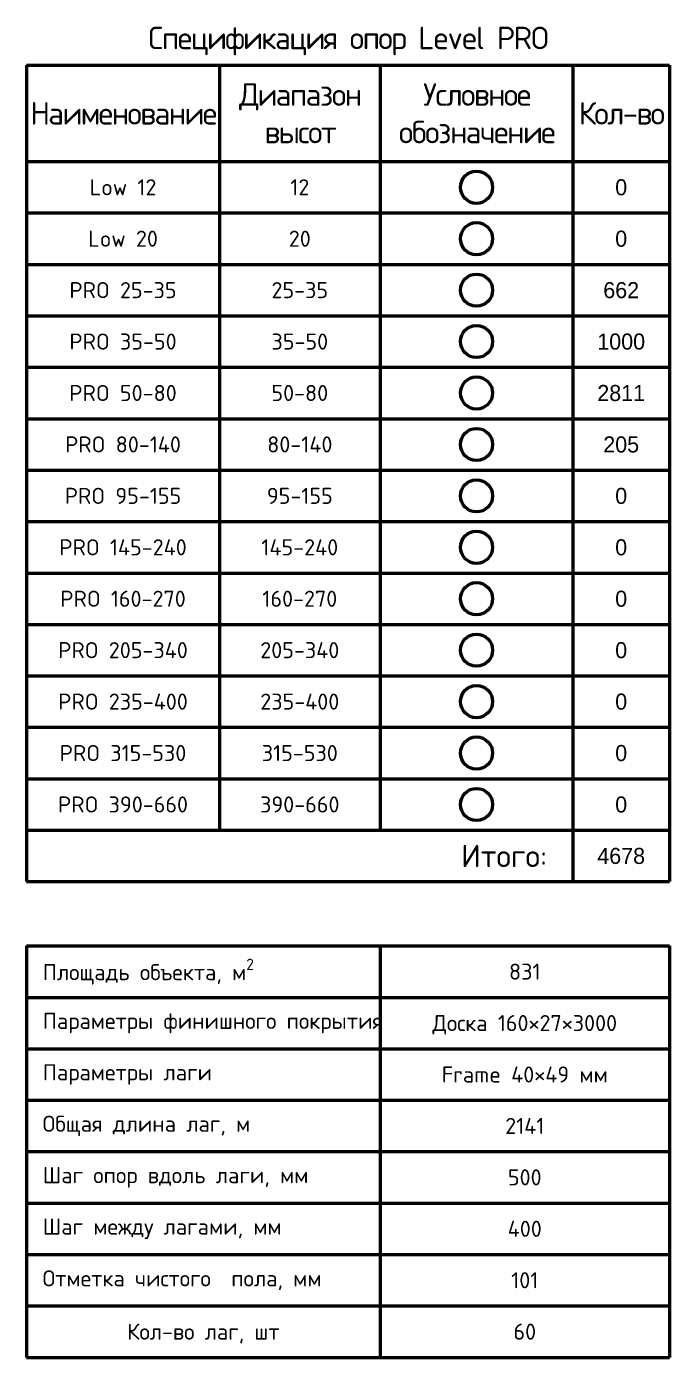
# Model space of a CAD drawing. Header units: millimetres. Extents: x 3543 to 589126, y -146359 to 38454.
# Drawn here: x 579126 to 589126, y 7058 to 27757 of the extents above; entities that cross this region are included whole.
import ezdxf
from ezdxf.enums import TextEntityAlignment as Align

# ---------------------------------------------------------------- set-up
doc = ezdxf.new("R2010")
doc.units = ezdxf.units.MM
doc.layers.add('контур', color=1, linetype='Continuous', lineweight=50)
doc.styles.add('isocpeur', font='isocpeur.ttf')

# ---------------------------------------------------------------- blocks, each defined once
blk = doc.blocks.new('OPOR_SUPPORT_SPEC_PRO')
for p, q in [((0, 0), (0, -1500)), ((0, 0), (10000, 0)), ((3000, 0), (3000, -1500)), ((5500, 0), (5500, -1500)), ((8500, 0), (8500, -1500)), ((10000, 0), (10000, -1500)), ((0, -1500), (10000, -1500)), ((0, -1500), (0, -12700)), ((3000, -1500), (3000, -11900)), ((5500, -1500), (5500, -11900)), ((8500, -1500), (8500, -12700)), ((10000, -1500), (10000, -12700)), ((0, -2300), (10000, -2300)), ((0, -3100), (10000, -3100)), ((0, -3900), (10000, -3900)), ((0, -4700), (10000, -4700)), ((0, -5500), (10000, -5500)), ((0, -6300), (10000, -6300)), ((0, -7100), (10000, -7100)), ((0, -7900), (10000, -7900)), ((0, -8700), (10000, -8700)), ((0, -9500), (10000, -9500)), ((0, -10300), (10000, -10300)), ((0, -11100), (10000, -11100)), ((0, -11900), (10000, -11900)), ((0, -12700), (10000, -12700))]:
    blk.add_line(p, q)
at = {"color": 221}
blk.add_circle((7000, -1900), 250, dxfattribs=at)
at = {"color": 2}
blk.add_circle((7000, -2700), 250, dxfattribs=at)
at = {"color": 1}
blk.add_circle((7000, -3500), 250, dxfattribs=at)
at = {"color": 92}
blk.add_circle((7000, -4300), 250, dxfattribs=at)
at = {"color": 131}
blk.add_circle((7000, -5100), 250, dxfattribs=at)
at = {"color": 30}
blk.add_circle((7000, -5900), 250, dxfattribs=at)
at = {"color": 160}
blk.add_circle((7000, -6700), 250, dxfattribs=at)
at = {"color": 60}
blk.add_circle((7000, -7500), 250, dxfattribs=at)
at = {"color": 134}
blk.add_circle((7000, -8300), 250, dxfattribs=at)
at = {"color": 42}
blk.add_circle((7000, -9100), 250, dxfattribs=at)
at = {"color": 26}
blk.add_circle((7000, -9900), 250, dxfattribs=at)
at = {"color": 6}
blk.add_circle((7000, -10700), 250, dxfattribs=at)
at = {"color": 163}
blk.add_circle((7000, -11500), 250, dxfattribs=at)
at = {"ltscale": 30, "attachment_point": 5, "style": 'isocpeur'}
for s, insert, char_height, width in [('\\pxqc;{\\T0.9;Спецификация опор Level PRO}', (5000, 375), 350, 10000), ('\\pxqc;{\\T0.9;Диапазон высот}', (4250, -750), 350, 2500), ('\\pxqc;{\\T0.9;Условное обозначение}', (7000, -750), 350, 3000), ('\\pxqc;{\\T0.9;Наименование}', (1500, -750), 350, 3000), ('\\pxqc;{\\T0.9;Кол-во}', (9250, -750), 350, 1500), ('\\pxqc;Low 12', (1500, -1900), 250, 3000), ('\\pxqc;12', (4250, -1900), 250, 2500), ('\\pxqc;Low 20', (1500, -2700), 250, 3000), ('\\pxqc;20', (4250, -2700), 250, 2500), ('\\pxqc;PRO 25-35', (1500, -3500), 250, 3000), ('\\pxqc;25-35', (4250, -3500), 250, 2500), ('\\pxqc;PRO 35-50', (1500, -4300), 250, 3000), ('\\pxqc;35-50', (4250, -4300), 250, 2500), ('\\pxqc;PRO 50-80', (1500, -5100), 250, 3000), ('\\pxqc;50-80', (4250, -5100), 250, 2500), ('\\pxqc;PRO 80-140', (1500, -5900), 250, 3000), ('\\pxqc;80-140', (4250, -5900), 250, 2500), ('\\pxqc;PRO 95-155', (1500, -6700), 250, 3000), ('\\pxqc;95-155', (4250, -6700), 250, 2500), ('\\pxqc;PRO 145-240', (1500, -7500), 250, 3000), ('\\pxqc;145-240', (4250, -7500), 250, 2500), ('\\pxqc;PRO 160-270', (1500, -8300), 250, 3000), ('\\pxqc;160-270', (4250, -8300), 250, 2500), ('\\pxqc;PRO 205-340', (1500, -9100), 250, 3000), ('\\pxqc;205-340', (4250, -9100), 250, 2500), ('\\pxqc;PRO 235-400', (1500, -9900), 250, 3000), ('\\pxqc;235-400', (4250, -9900), 250, 2500), ('\\pxqc;PRO 315-530', (1500, -10700), 250, 3000), ('\\pxqc;315-530', (4250, -10700), 250, 2500), ('\\pxqc;PRO 390-660', (1500, -11500), 250, 3000), ('\\pxqc;390-660', (4250, -11500), 250, 2500), ('\\pxr1.14286,qr;Итого:', (7000, -12300), 350, 3000)]:
    blk.add_mtext(s, dxfattribs=dict(at, insert=insert, char_height=char_height, width=width))
for tag, p in [('SUP_PRO_LOW12', (9250, -1900)), ('SUP_PRO_LOW20', (9250, -2700)), ('SUP_PRO_25_35', (9250, -3500)), ('SUP_PRO_35_50', (9250, -4300)), ('SUP_PRO_50_80', (9250, -5100)), ('SUP_PRO_80_140', (9250, -5900)), ('SUP_PRO_95_155', (9250, -6700)), ('SUP_PRO_145_240', (9250, -7500)), ('SUP_PRO_160_270', (9250, -8300)), ('SUP_PRO_205_340', (9250, -9100)), ('SUP_PRO_235_400', (9250, -9900)), ('SUP_PRO_315_530', (9250, -10700)), ('SUP_PRO_390_660', (9250, -11500)), ('SUP_TOTAL', (9250, -12300))]:
    blk.add_attdef(tag, text='', height=250).set_placement(p, align=Align.MIDDLE_CENTER)
blk = doc.blocks.new('OPOR_PARAMS_BOARD')
for p, q in [((0, 0), (0, -5600)), ((0, 0), (10000, 0)), ((5500, 0), (5500, -5600)), ((10000, 0), (10000, -5600)), ((0, -800), (10000, -800)), ((0, -1600), (10000, -1600)), ((0, -2400), (10000, -2400)), ((0, -3200), (10000, -3200)), ((0, -4000), (10000, -4000)), ((0, -4800), (10000, -4800)), ((0, -5600), (10000, -5600))]:
    blk.add_line(p, q)
at = {"ltscale": 30, "char_height": 250, "width": 5500, "attachment_point": 5, "style": 'isocpeur'}
for s, insert in [('\\A1;\\pxl1,ql;Площадь объекта, м{\\H0.7x;\\S2^ ;}', (2750, -400)), ('\\pxl1,ql;Параметры финишного покрытия', (2750, -1200)), ('\\pxi1,ql;Параметры лаги', (2750, -2000)), ('\\pxi1,ql;Общая длина лаг, м', (2750, -2800)), ('\\pxi1,ql;Шаг опор вдоль лаги, мм', (2750, -3600)), ('\\pxi1,ql;Шаг между лагами, мм', (2750, -4400)), ('\\pxi1,ql;Отметка чистого  пола, мм', (2750, -5200))]:
    blk.add_mtext(s, dxfattribs=dict(at, insert=insert))
at = {"style": 'isocpeur'}
for tag, p in [('AREA', (7750, -400)), ('COVERING', (7750, -1200)), ('LAG_TYPE', (7750, -2000)), ('LAG_LENGTH', (7750, -2800)), ('STEP_X', (7750, -3600)), ('STEP_Y', (7750, -4400)), ('FLOOR', (7750, -5200))]:
    blk.add_attdef(tag, text='', height=250, dxfattribs=at).set_placement(p, align=Align.MIDDLE_CENTER)
blk = doc.blocks.new('OPOR_PARAMS_EXTRA_ROW')
for p, q in [((0, 0), (10000, 0)), ((0, 0), (0, -800)), ((5500, 0), (5500, -800)), ((10000, 0), (10000, -800)), ((0, -800), (10000, -800))]:
    blk.add_line(p, q)
at = {"style": 'isocpeur'}
for tag, p in [('LABEL', (2750, -400)), ('VALUE', (7750, -400))]:
    blk.add_attdef(tag, text='', height=250, dxfattribs=at).set_placement(p, align=Align.MIDDLE_CENTER)

msp = doc.modelspace()

# ---------------------------------------------------------------- block references
at = {"layer": 'контур'}
for name, p, values in [('OPOR_SUPPORT_SPEC_PRO', (579126.5, 27157.8), {'SUP_PRO_LOW12': '0', 'SUP_PRO_LOW20': '0', 'SUP_PRO_25_35': '662', 'SUP_PRO_35_50': '1000', 'SUP_PRO_50_80': '2811', 'SUP_PRO_80_140': '205', 'SUP_PRO_95_155': '0', 'SUP_PRO_145_240': '0', 'SUP_PRO_160_270': '0', 'SUP_PRO_205_340': '0', 'SUP_PRO_235_400': '0', 'SUP_PRO_315_530': '0', 'SUP_PRO_390_660': '0', 'SUP_TOTAL': '4678'}), ('OPOR_PARAMS_BOARD', (579126.5, 13457.8), {'COVERING': 'Доска 160×27×3000', 'AREA': '831', 'LAG_TYPE': 'Frame 40×49 мм', 'LAG_LENGTH': '2141', 'STEP_X': '500', 'STEP_Y': '400', 'FLOOR': '101'}), ('OPOR_PARAMS_EXTRA_ROW', (579126.5, 7857.8), {'LABEL': 'Кол-во лаг, шт', 'VALUE': '60'})]:
    msp.add_blockref(name, p, dxfattribs=at).add_auto_attribs(values)

doc.saveas('drawing.dxf')
